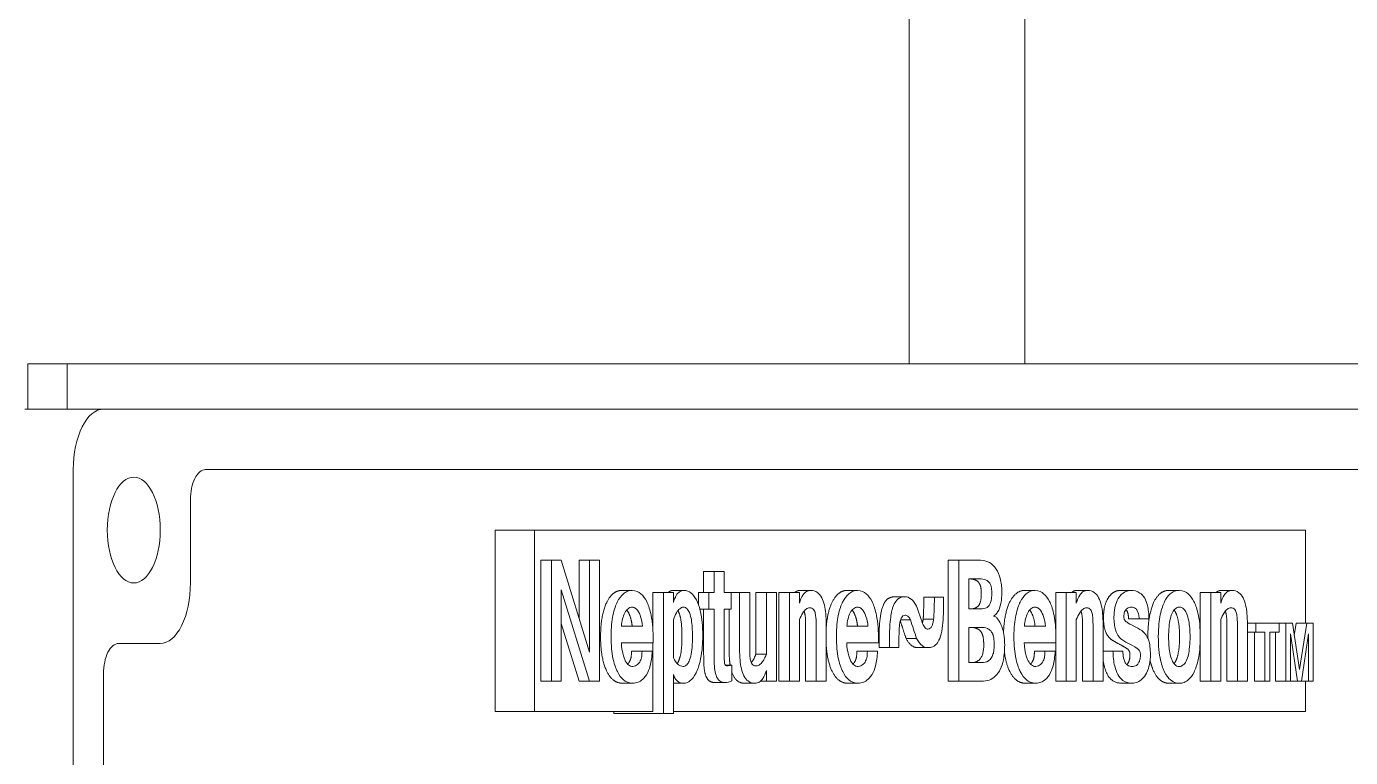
# Model space of a CAD drawing. Header units: inches. Extents: x 19 to 503, y 7 to 322.
# Drawn here: x 267.17 to 272.64, y 124.12 to 127.14 of the extents above; entities that cross this region are included whole.
import ezdxf

# ---------------------------------------------------------------- set-up
doc = ezdxf.new("R2010")
doc.units = ezdxf.units.IN
doc.header["$LTSCALE"] = 15
doc.header["$MEASUREMENT"] = 0
doc.layers.add('Visible (ANSI)', color=7, linetype='Continuous', lineweight=50)

msp = doc.modelspace()

# ---------------------------------------------------------------- linework, layer by layer
at = {"layer": 'Visible (ANSI)', "linetype": 'Continuous', "lineweight": 18}
for p, q in [((270.815229, 133.24437), (270.815229, 125.74437)), ((271.294104, 128.49437), (271.294104, 125.74437)), ((267.172632, 125.74437), (267.335012, 125.74437)), ((267.172632, 125.55687), (267.172632, 125.74437)), ((267.335012, 125.74437), (267.335012, 125.55687)), ((273.735012, 125.74437), (267.335012, 125.74437)), ((267.484844, 125.55687), (267.160084, 125.55687)), ((267.484844, 125.55687), (274.234844, 125.55687)), ((267.359844, 117.80687), (267.359844, 125.30687)), ((267.906719, 125.306835), (273.812969, 125.306835)), ((267.844219, 124.83812), (267.844219, 125.181835)), ((269.103714, 125.056835), (269.266094, 125.056835)), ((269.103714, 124.306835), (269.103714, 125.056835)), ((269.266094, 125.056835), (272.453594, 125.056835)), ((269.266094, 124.306835), (269.266094, 125.056835)), ((272.453594, 125.056835), (272.453594, 124.671835)), ((269.292915, 124.431835), (269.292915, 124.931835)), ((269.292915, 124.931835), (269.336217, 124.931835)), ((269.336217, 124.931835), (269.336217, 124.431835)), ((269.376703, 124.931835), (269.336217, 124.931835)), ((269.494365, 124.552786), (269.376703, 124.931835)), ((269.451063, 124.931835), (269.494365, 124.931835)), ((269.451063, 124.692282), (269.451063, 124.931835)), ((269.535103, 124.931835), (269.494365, 124.931835)), ((269.494365, 124.931835), (269.494365, 124.552786)), ((269.535103, 124.431835), (269.535103, 124.931835)), ((270.977274, 124.431835), (270.977274, 124.931835)), ((270.977274, 124.931835), (271.020576, 124.931835)), ((271.020576, 124.931835), (271.020576, 124.431835)), ((271.11091, 124.931835), (271.020576, 124.931835)), ((269.965922, 124.885782), (270.009223, 124.885782)), ((269.965922, 124.799244), (269.965922, 124.885782)), ((270.050721, 124.885782), (270.009223, 124.885782)), ((270.009223, 124.885782), (270.009223, 124.799244)), ((270.050721, 124.799244), (270.050721, 124.885782)), ((269.376703, 124.810377), (269.494365, 124.431835)), ((269.376703, 124.431835), (269.376703, 124.810377)), ((269.626563, 124.807341), (269.669864, 124.807341)), ((269.841789, 124.807341), (269.88509, 124.807341)), ((270.364997, 124.807341), (270.408298, 124.807341)), ((270.558209, 124.807341), (270.60151, 124.807341)), ((271.062833, 124.854912), (271.107873, 124.854912)), ((271.062833, 124.730924), (271.062833, 124.854912)), ((271.292197, 124.807341), (271.335498, 124.807341)), ((271.5097, 124.807341), (271.553002, 124.807341)), ((271.688742, 124.807341), (271.732043, 124.807341)), ((271.889039, 124.807341), (271.93234, 124.807341)), ((272.106542, 124.807341), (272.149844, 124.807341)), ((269.756262, 124.799244), (269.799564, 124.799244)), ((269.756262, 124.636894), (269.756262, 124.799244)), ((269.840809, 124.799244), (269.799564, 124.799244)), ((269.799564, 124.799244), (269.799564, 124.298232)), ((269.840809, 124.75724), (269.840809, 124.799244)), ((269.944666, 124.799244), (269.987968, 124.799244)), ((269.944666, 124.748038), (269.944666, 124.799244)), ((270.009223, 124.799244), (269.987968, 124.799244)), ((269.987968, 124.799244), (269.987968, 124.730418)), ((270.079061, 124.799244), (270.050721, 124.799244)), ((270.079061, 124.730418), (270.079061, 124.799244)), ((270.079061, 124.799244), (270.114378, 124.799244)), ((270.156129, 124.799244), (270.114378, 124.799244)), ((270.114378, 124.799244), (270.114378, 124.562402)), ((270.156129, 124.564932), (270.156129, 124.799244)), ((270.181907, 124.544183), (270.181907, 124.799244)), ((270.181907, 124.799244), (270.225208, 124.799244)), ((270.266453, 124.799244), (270.225208, 124.799244)), ((270.225208, 124.799244), (270.225208, 124.544183)), ((270.266453, 124.431835), (270.266453, 124.799244)), ((270.277193, 124.431835), (270.277193, 124.799244)), ((270.277193, 124.799244), (270.320495, 124.799244)), ((270.36174, 124.799244), (270.320495, 124.799244)), ((270.320495, 124.799244), (270.320495, 124.431835)), ((270.36174, 124.755215), (270.36174, 124.799244)), ((270.755216, 124.781025), (270.798518, 124.781025)), ((270.876674, 124.780013), (270.919975, 124.780013)), ((270.957931, 124.780013), (270.919975, 124.780013)), ((270.957931, 124.750155), (270.957931, 124.780013)), ((271.421897, 124.636894), (271.421897, 124.799244)), ((271.421897, 124.799244), (271.465198, 124.799244)), ((271.506443, 124.799244), (271.465198, 124.799244)), ((271.465198, 124.799244), (271.465198, 124.431835)), ((271.506443, 124.755215), (271.506443, 124.799244)), ((272.018739, 124.799244), (272.06204, 124.799244)), ((272.018739, 124.637384), (272.018739, 124.799244)), ((272.103285, 124.799244), (272.06204, 124.799244)), ((272.06204, 124.799244), (272.06204, 124.431835)), ((272.103285, 124.755215), (272.103285, 124.799244)), ((269.950027, 124.730418), (269.987968, 124.730418)), ((269.965922, 124.543171), (269.965922, 124.730418)), ((269.987968, 124.730418), (270.009223, 124.730418)), ((270.009223, 124.730418), (270.009223, 124.543171)), ((270.050721, 124.540641), (270.050721, 124.730418)), ((270.050721, 124.730418), (270.079061, 124.730418)), ((270.071077, 124.562402), (270.071077, 124.730418)), ((271.110657, 124.730924), (271.062833, 124.730924)), ((271.164076, 124.700579), (271.164723, 124.700579)), ((269.451063, 124.431835), (269.376703, 124.671068)), ((269.713639, 124.659568), (269.626089, 124.659568)), ((269.840809, 124.528495), (269.840809, 124.685883)), ((270.36174, 124.431835), (270.36174, 124.687402)), ((270.387517, 124.431835), (270.387517, 124.666147)), ((270.430819, 124.666147), (270.430819, 124.431835)), ((270.472317, 124.431835), (270.472317, 124.668677)), ((270.645286, 124.659568), (270.557735, 124.659568)), ((270.780012, 124.685883), (270.821291, 124.685883)), ((270.873131, 124.687908), (270.916433, 124.687908)), ((271.062833, 124.654507), (271.11091, 124.654507)), ((271.062833, 124.508758), (271.062833, 124.654507)), ((271.379273, 124.659568), (271.291723, 124.659568)), ((271.506443, 124.431835), (271.506443, 124.687402)), ((271.53222, 124.431835), (271.53222, 124.666147)), ((271.575522, 124.666147), (271.575522, 124.431835)), ((271.61702, 124.431835), (271.61702, 124.668677)), ((271.722649, 124.689932), (271.76595, 124.689932)), ((271.76595, 124.689932), (271.806689, 124.689932)), ((272.103285, 124.431835), (272.103285, 124.687402)), ((272.129063, 124.431835), (272.129063, 124.666147)), ((272.172364, 124.666147), (272.172364, 124.431835)), ((272.213853, 124.671835), (272.248147, 124.671835)), ((272.213862, 124.431835), (272.213862, 124.668677)), ((272.344462, 124.671835), (272.248147, 124.671835)), ((272.248147, 124.671835), (272.248147, 124.634912)), ((272.344462, 124.634912), (272.344462, 124.671835)), ((272.344462, 124.671835), (272.372765, 124.671835)), ((272.399972, 124.671835), (272.372765, 124.671835)), ((272.372765, 124.671835), (272.372765, 124.431835)), ((272.429243, 124.479932), (272.399972, 124.671835)), ((272.407771, 124.620706), (272.415699, 124.671835)), ((272.415699, 124.671835), (272.459, 124.671835)), ((272.459, 124.671835), (272.429243, 124.479932)), ((272.486085, 124.671835), (272.459, 124.671835)), ((272.486085, 124.431835), (272.486085, 124.671835)), ((267.547361, 124.58812), (267.719219, 124.58812)), ((269.625582, 124.590236), (269.756655, 124.590236)), ((269.756262, 124.306835), (269.756262, 124.590236)), ((269.756655, 124.590236), (269.756655, 124.615033)), ((270.557229, 124.590236), (270.688302, 124.590236)), ((270.688302, 124.590236), (270.688302, 124.615033)), ((270.690945, 124.572017), (270.690945, 124.602381)), ((270.734246, 124.602381), (270.734246, 124.572017)), ((270.80304, 124.60896), (270.846342, 124.60896)), ((271.291217, 124.590236), (271.42229, 124.590236)), ((271.421897, 124.431835), (271.421897, 124.590236)), ((271.42229, 124.590236), (271.42229, 124.615033)), ((272.018739, 124.431835), (272.018739, 124.59369)), ((272.213862, 124.634912), (272.248147, 124.634912)), ((272.24274, 124.431835), (272.24274, 124.634912)), ((272.248147, 124.634912), (272.286041, 124.634912)), ((272.286041, 124.634912), (272.286041, 124.431835)), ((272.306325, 124.634912), (272.344462, 124.634912)), ((272.306325, 124.431835), (272.306325, 124.634912)), ((272.329464, 124.431835), (272.329464, 124.634912)), ((272.392199, 124.627624), (272.42062, 124.431835)), ((272.392199, 124.431835), (272.392199, 124.627624)), ((272.437988, 124.431835), (272.466531, 124.627624)), ((272.466531, 124.627624), (272.466531, 124.431835)), ((269.667808, 124.556329), (269.711109, 124.556329)), ((269.753366, 124.556329), (269.711109, 124.556329)), ((270.181907, 124.544183), (270.225208, 124.544183)), ((270.599454, 124.556329), (270.642755, 124.556329)), ((270.685012, 124.556329), (270.642755, 124.556329)), ((270.690945, 124.572017), (270.734246, 124.572017)), ((270.734246, 124.572017), (270.772455, 124.572017)), ((270.850358, 124.571005), (270.893659, 124.571005)), ((271.333442, 124.556329), (271.376743, 124.556329)), ((271.419, 124.556329), (271.376743, 124.556329)), ((271.61702, 124.556329), (271.657904, 124.556329)), ((271.699149, 124.556329), (271.657904, 124.556329)), ((270.05546, 124.498636), (270.082856, 124.498636)), ((270.082856, 124.433353), (270.082856, 124.498636)), ((270.225208, 124.475863), (270.225208, 124.431835)), ((271.115464, 124.508758), (271.062833, 124.508758)), ((267.484861, 118.65062), (267.484861, 124.46312)), ((269.292915, 124.431835), (269.336217, 124.431835)), ((269.336217, 124.431835), (269.376703, 124.431835)), ((269.451063, 124.431835), (269.494365, 124.431835)), ((269.494365, 124.431835), (269.535103, 124.431835)), ((269.629599, 124.423738), (269.6729, 124.423738)), ((269.840809, 124.298232), (269.840809, 124.459669)), ((269.840809, 124.423738), (269.883066, 124.423738)), ((270.012227, 124.426774), (270.055528, 124.426774)), ((270.134842, 124.423738), (270.178143, 124.423738)), ((270.200439, 124.431835), (270.225208, 124.431835)), ((270.225208, 124.431835), (270.266453, 124.431835)), ((270.277193, 124.431835), (270.320495, 124.431835)), ((270.320495, 124.431835), (270.36174, 124.431835)), ((270.387517, 124.431835), (270.430819, 124.431835)), ((270.430819, 124.431835), (270.472317, 124.431835)), ((270.561245, 124.423738), (270.604547, 124.423738)), ((270.977274, 124.431835), (271.020576, 124.431835)), ((271.020576, 124.431835), (271.115464, 124.431835)), ((271.295233, 124.423738), (271.338535, 124.423738)), ((271.421897, 124.431835), (271.465198, 124.431835)), ((271.465198, 124.431835), (271.506443, 124.431835)), ((271.53222, 124.431835), (271.575522, 124.431835)), ((271.575522, 124.431835), (271.61702, 124.431835)), ((271.694309, 124.423738), (271.73761, 124.423738)), ((271.889039, 124.423738), (271.93234, 124.423738)), ((272.018739, 124.431835), (272.06204, 124.431835)), ((272.06204, 124.431835), (272.103285, 124.431835)), ((272.129063, 124.431835), (272.172364, 124.431835)), ((272.172364, 124.431835), (272.213862, 124.431835)), ((272.24274, 124.431835), (272.286041, 124.431835)), ((272.286041, 124.431835), (272.306325, 124.431835)), ((272.329464, 124.431835), (272.372765, 124.431835)), ((272.372765, 124.431835), (272.392199, 124.431835)), ((272.392199, 124.431835), (272.42062, 124.431835)), ((272.42062, 124.431835), (272.437988, 124.431835)), ((272.437988, 124.431835), (272.466531, 124.431835)), ((272.453594, 124.431835), (272.453594, 124.306835)), ((272.466531, 124.431835), (272.486085, 124.431835)), ((269.103714, 124.306835), (269.266094, 124.306835)), ((269.756262, 124.306835), (269.266094, 124.306835)), ((269.593883, 124.298232), (269.593883, 124.306835)), ((269.593883, 124.298232), (269.799564, 124.298232)), ((269.799564, 124.298232), (269.840809, 124.298232)), ((272.453594, 124.306835), (269.840809, 124.306835))]:
    msp.add_line(p, q, dxfattribs=at)
for centre, major_axis in [((267.484844, 125.30687), (0, 0.25)), ((267.906719, 125.181835), (0, 0.125)), ((267.719219, 124.83812), (0, -0.25)), ((267.547361, 124.46312), (0, 0.125))]:
    msp.add_ellipse(centre, major_axis=major_axis, ratio=0.5, start_param=0, end_param=1.57079633, dxfattribs=at)
msp.add_ellipse((267.609844, 125.05687), major_axis=(0, 0.21875), ratio=0.5, dxfattribs=at)
for points, degree, knots in [([(271.198713, 124.799244), (271.198713, 124.807917), (271.198319, 124.81654), (271.196621, 124.833219), (271.195369, 124.841132), (271.191276, 124.859556), (271.187202, 124.873588), (271.173856, 124.898805), (271.165804, 124.909107), (271.145145, 124.925073), (271.130628, 124.931835), (271.11091, 124.931835)], 3, [-1.37022204, -1.37022204, -1.37022204, -1.37022204, -1.13367687, -1.13367687, -0.90603204, -0.90603204, -0.58386018, -0.58386018, -0.30050429, -0.30050429, 0, 0, 0, 0]), ([(269.669864, 124.807341), (269.663611, 124.807341), (269.657393, 124.806229), (269.644596, 124.801159), (269.63896, 124.797357), (269.624557, 124.784957), (269.616052, 124.773644), (269.602846, 124.746974), (269.59619, 124.729729), (269.586607, 124.682505), (269.583072, 124.654173), (269.583072, 124.615539)], 3, [-1.49193162, -1.49193162, -1.49193162, -1.49193162, -1.29030138, -1.29030138, -1.0712515, -1.0712515, -0.64119148, -0.64119148, -0.29439022, -0.29439022, 0, 0, 0, 0]), ([(269.756655, 124.615033), (269.756655, 124.632509), (269.755938, 124.650039), (269.752233, 124.687587), (269.749351, 124.702475), (269.742177, 124.734226), (269.736165, 124.749918), (269.723361, 124.775556), (269.715126, 124.786304), (269.697747, 124.800594), (269.686083, 124.807341), (269.669864, 124.807341)], 3, [-0.953742878, -0.953742878, -0.953742878, -0.953742878, -0.864238922, -0.864238922, -0.757751945, -0.757751945, -0.52950742, -0.52950742, -0.247180323, -0.247180323, 0, 0, 0, 0]), ([(269.88509, 124.807341), (269.878847, 124.807341), (269.872573, 124.805829), (269.861352, 124.798536), (269.856536, 124.793377), (269.847465, 124.778237), (269.843719, 124.768323), (269.840809, 124.75724)], 3, [-0.275184465, -0.275184465, -0.275184465, -0.275184465, -0.180024512, -0.180024512, -0.095399098, -0.095399098, 0, 0, 0, 0]), ([(269.962013, 124.618576), (269.962013, 124.637659), (269.961211, 124.656751), (269.958035, 124.688792), (269.955782, 124.706589), (269.947482, 124.74132), (269.942323, 124.756262), (269.928196, 124.783289), (269.920379, 124.791554), (269.905181, 124.804109), (269.895228, 124.807341), (269.88509, 124.807341)], 3, [-0.558955892, -0.558955892, -0.558955892, -0.558955892, -0.427301963, -0.427301963, -0.333627639, -0.333627639, -0.250557772, -0.250557772, -0.154511048, -0.154511048, 0, 0, 0, 0]), ([(270.408298, 124.807341), (270.402282, 124.807341), (270.396286, 124.80588), (270.38518, 124.799058), (270.380248, 124.794105), (270.370012, 124.778677), (270.365417, 124.767633), (270.36174, 124.755215)], 3, [-0.286997863, -0.286997863, -0.286997863, -0.286997863, -0.195305384, -0.195305384, -0.109970073, -0.109970073, 0, 0, 0, 0]), ([(270.472317, 124.668677), (270.472317, 124.682998), (270.471804, 124.697611), (270.469343, 124.723745), (270.467588, 124.735651), (270.462262, 124.758154), (270.458707, 124.768414), (270.44926, 124.786339), (270.443587, 124.793137), (270.428167, 124.80491), (270.418085, 124.807341), (270.408298, 124.807341)], 3, [-0.549838036, -0.549838036, -0.549838036, -0.549838036, -0.440760651, -0.440760651, -0.347374274, -0.347374274, -0.251258835, -0.251258835, -0.149149172, -0.149149172, 0, 0, 0, 0]), ([(270.472317, 124.647826), (270.473778, 124.673059), (270.483816, 124.730418), (270.506843, 124.780013), (270.539231, 124.807341), (270.558209, 124.807341)], 2, [0.38083015, 0.38083015, 0.38083015, 1, 2, 3, 4, 4, 4]), ([(270.60151, 124.807341), (270.595258, 124.807341), (270.58904, 124.806229), (270.576243, 124.801159), (270.570607, 124.797357), (270.556203, 124.784957), (270.547698, 124.773644), (270.534492, 124.746974), (270.527836, 124.729729), (270.518253, 124.682505), (270.514719, 124.654173), (270.514719, 124.615539)], 3, [-1.49193162, -1.49193162, -1.49193162, -1.49193162, -1.29030138, -1.29030138, -1.0712515, -1.0712515, -0.64119148, -0.64119148, -0.29439022, -0.29439022, 0, 0, 0, 0]), ([(270.688302, 124.615033), (270.688302, 124.632509), (270.687584, 124.650039), (270.683879, 124.687587), (270.680998, 124.702475), (270.673823, 124.734226), (270.667811, 124.749918), (270.655008, 124.775556), (270.646772, 124.786304), (270.629394, 124.800594), (270.617729, 124.807341), (270.60151, 124.807341)], 3, [-0.953742878, -0.953742878, -0.953742878, -0.953742878, -0.864238922, -0.864238922, -0.757751945, -0.757751945, -0.52950742, -0.52950742, -0.247180323, -0.247180323, 0, 0, 0, 0]), ([(271.107873, 124.854912), (271.115434, 124.854912), (271.123928, 124.854047), (271.135032, 124.849476), (271.140042, 124.846862), (271.147633, 124.838696), (271.149786, 124.834888), (271.153434, 124.826648), (271.154551, 124.821894), (271.156548, 124.810108), (271.156962, 124.801658), (271.156962, 124.793677)], 3, [-0.217883978, -0.217883978, -0.217883978, -0.217883978, -0.151492323, -0.151492323, -0.118749394, -0.118749394, -0.094641913, -0.094641913, -0.060812242, -0.060812242, 0, 0, 0, 0]), ([(271.205638, 124.632261), (271.206605, 124.666424), (271.217804, 124.730418), (271.24083, 124.780013), (271.273219, 124.807341), (271.292197, 124.807341)], 2, [0.19355846, 0.19355846, 0.19355846, 1, 2, 3, 4, 4, 4]), ([(271.335498, 124.807341), (271.329246, 124.807341), (271.323028, 124.806229), (271.310231, 124.801159), (271.304594, 124.797357), (271.290191, 124.784957), (271.281686, 124.773644), (271.26848, 124.746974), (271.261824, 124.729729), (271.252241, 124.682505), (271.248707, 124.654173), (271.248707, 124.615539)], 3, [-1.49193162, -1.49193162, -1.49193162, -1.49193162, -1.29030138, -1.29030138, -1.0712515, -1.0712515, -0.64119148, -0.64119148, -0.29439022, -0.29439022, 0, 0, 0, 0]), ([(271.42229, 124.615033), (271.42229, 124.632509), (271.421572, 124.650039), (271.417867, 124.687587), (271.414986, 124.702475), (271.407811, 124.734226), (271.401799, 124.749918), (271.388995, 124.775556), (271.38076, 124.786304), (271.363382, 124.800594), (271.351717, 124.807341), (271.335498, 124.807341)], 3, [-0.953742878, -0.953742878, -0.953742878, -0.953742878, -0.864238922, -0.864238922, -0.757751945, -0.757751945, -0.52950742, -0.52950742, -0.247180323, -0.247180323, 0, 0, 0, 0]), ([(271.553002, 124.807341), (271.546985, 124.807341), (271.540989, 124.80588), (271.529883, 124.799058), (271.524951, 124.794105), (271.514715, 124.778677), (271.51012, 124.767633), (271.506443, 124.755215)], 3, [-0.286997863, -0.286997863, -0.286997863, -0.286997863, -0.195305384, -0.195305384, -0.109970073, -0.109970073, 0, 0, 0, 0]), ([(271.61702, 124.668677), (271.61702, 124.682998), (271.616508, 124.697611), (271.614046, 124.723745), (271.612291, 124.735651), (271.606965, 124.758154), (271.60341, 124.768414), (271.593963, 124.786339), (271.58829, 124.793137), (271.57287, 124.80491), (271.562788, 124.807341), (271.553002, 124.807341)], 3, [-0.549838036, -0.549838036, -0.549838036, -0.549838036, -0.440760651, -0.440760651, -0.347374274, -0.347374274, -0.251258835, -0.251258835, -0.149149172, -0.149149172, 0, 0, 0, 0]), ([(271.732043, 124.807341), (271.724921, 124.807341), (271.717801, 124.806007), (271.702908, 124.799324), (271.696786, 124.794176), (271.687817, 124.785263), (271.681481, 124.777708), (271.670695, 124.755119), (271.667698, 124.744212), (271.663352, 124.723327), (271.662205, 124.710366), (271.662205, 124.697017)], 3, [-0.380184833, -0.380184833, -0.380184833, -0.380184833, -0.319898495, -0.319898495, -0.251008997, -0.251008997, -0.172372504, -0.172372504, -0.101722902, -0.101722902, 0, 0, 0, 0]), ([(271.806689, 124.689932), (271.806559, 124.699958), (271.806029, 124.710031), (271.803954, 124.728647), (271.802516, 124.737222), (271.797711, 124.756667), (271.793944, 124.766519), (271.783469, 124.784779), (271.776738, 124.791798), (271.757776, 124.80479), (271.744489, 124.807341), (271.732043, 124.807341)], 3, [-0.545887419, -0.545887419, -0.545887419, -0.545887419, -0.469637173, -0.469637173, -0.400904814, -0.400904814, -0.30477701, -0.30477701, -0.189676686, -0.189676686, 0, 0, 0, 0]), ([(271.93234, 124.807341), (271.925693, 124.807341), (271.919065, 124.806215), (271.905249, 124.800865), (271.899289, 124.796768), (271.885876, 124.785208), (271.87812, 124.774806), (271.865569, 124.749297), (271.858899, 124.731768), (271.849357, 124.685016), (271.845549, 124.656306), (271.845549, 124.615539)], 3, [-1.56801299, -1.56801299, -1.56801299, -1.56801299, -1.35973826, -1.35973826, -1.12707481, -1.12707481, -0.69333235, -0.69333235, -0.31064426, -0.31064426, 0, 0, 0, 0]), ([(272.019132, 124.615539), (272.019132, 124.632978), (272.018417, 124.650484), (272.014735, 124.687654), (272.011889, 124.702401), (272.004032, 124.736972), (271.997479, 124.752246), (271.985838, 124.775556), (271.977602, 124.786304), (271.960224, 124.800594), (271.948559, 124.807341), (271.93234, 124.807341)], 3, [-0.854658685, -0.854658685, -0.854658685, -0.854658685, -0.788718433, -0.788718433, -0.711388555, -0.711388555, -0.52950742, -0.52950742, -0.247180323, -0.247180323, 0, 0, 0, 0]), ([(272.149844, 124.807341), (272.143827, 124.807341), (272.137831, 124.80588), (272.126726, 124.799058), (272.121793, 124.794105), (272.111557, 124.778677), (272.106962, 124.767633), (272.103285, 124.755215)], 3, [-0.286997863, -0.286997863, -0.286997863, -0.286997863, -0.195305384, -0.195305384, -0.109970073, -0.109970073, 0, 0, 0, 0]), ([(272.213862, 124.668677), (272.213862, 124.682998), (272.21335, 124.697611), (272.210888, 124.723745), (272.209133, 124.735651), (272.203807, 124.758154), (272.200253, 124.768414), (272.190806, 124.786339), (272.185132, 124.793137), (272.169712, 124.80491), (272.15963, 124.807341), (272.149844, 124.807341)], 3, [-0.549838036, -0.549838036, -0.549838036, -0.549838036, -0.440760651, -0.440760651, -0.347374274, -0.347374274, -0.251258835, -0.251258835, -0.149149172, -0.149149172, 0, 0, 0, 0]), ([(270.798518, 124.781025), (270.792202, 124.781025), (270.785788, 124.780024), (270.774529, 124.775388), (270.769113, 124.772171), (270.759009, 124.761232), (270.754712, 124.753976), (270.747637, 124.736425), (270.743548, 124.723157), (270.737507, 124.685595), (270.734246, 124.65565), (270.734246, 124.602381)], 3, [-2.38343253, -2.38343253, -2.38343253, -2.38343253, -1.8060438, -1.8060438, -1.33277788, -1.33277788, -0.86133468, -0.86133468, -0.40590851, -0.40590851, 0, 0, 0, 0]), ([(270.844317, 124.744588), (270.838199, 124.756334), (270.831259, 124.765646), (270.815426, 124.778243), (270.807076, 124.781025), (270.798518, 124.781025)], 3, [-0.259669604, -0.259669604, -0.259669604, -0.259669604, -0.130428825, -0.130428825, 0, 0, 0, 0]), ([(270.893659, 124.571005), (270.90002, 124.571005), (270.906491, 124.57202), (270.920826, 124.578033), (270.925887, 124.583036), (270.933469, 124.591377), (270.937895, 124.598978), (270.946523, 124.620674), (270.949878, 124.635378), (270.956635, 124.679756), (270.957931, 124.715267), (270.957931, 124.750155)], 3, [-0.589636819, -0.589636819, -0.589636819, -0.589636819, -0.553532833, -0.553532833, -0.506526146, -0.506526146, -0.40328783, -0.40328783, -0.265842047, -0.265842047, 0, 0, 0, 0]), ([(270.919975, 124.780013), (270.918809, 124.731619), (270.918335, 124.717113), (270.917795, 124.702896), (270.917267, 124.693916), (270.916433, 124.687908)], 3, [-0.0733444233, -0.0733444233, -0.0733444233, -0.0733444233, -0.047519074, -0.047519074, 0, 0, 0, 0]), ([(271.156962, 124.793677), (271.156962, 124.787584), (271.156705, 124.781396), (271.155471, 124.770253), (271.154589, 124.765222), (271.151868, 124.755427), (271.150009, 124.751008), (271.14578, 124.744307), (271.142717, 124.740473), (271.129745, 124.732441), (271.120076, 124.730924), (271.110657, 124.730924)], 3, [-0.570946972, -0.570946972, -0.570946972, -0.570946972, -0.453612383, -0.453612383, -0.351244571, -0.351244571, -0.237936486, -0.237936486, -0.143553355, -0.143553355, 0, 0, 0, 0]), ([(271.164047, 124.70056), (271.168235, 124.703433), (271.172311, 124.707049), (271.179572, 124.71577), (271.182768, 124.720675), (271.189651, 124.734705), (271.192719, 124.744257), (271.19766, 124.769011), (271.198713, 124.78417), (271.198713, 124.799244)], 3, [-0.332004447, -0.332004447, -0.332004447, -0.332004447, -0.264558277, -0.264558277, -0.202993513, -0.202993513, -0.114860808, -0.114860808, 0, 0, 0, 0]), ([(269.626089, 124.659568), (269.627007, 124.670134), (269.628592, 124.680355), (269.633367, 124.699027), (269.636381, 124.707139), (269.644106, 124.722013), (269.648444, 124.727718), (269.658489, 124.736064), (269.664099, 124.738009), (269.669864, 124.738009)], 3, [-0.311667492, -0.311667492, -0.311667492, -0.311667492, -0.237050543, -0.237050543, -0.16576507, -0.16576507, -0.087852602, -0.087852602, 0, 0, 0, 0]), ([(269.670338, 124.659568), (269.666795, 124.693475), (269.651853, 124.72206), (269.648122, 124.726586)], 2, [0, 0, 0, 1, 1.28376973, 1.28376973, 1.28376973]), ([(269.669864, 124.738009), (269.673968, 124.738009), (269.678034, 124.73703), (269.685757, 124.732654), (269.689287, 124.729443), (269.698658, 124.71716), (269.702871, 124.706763), (269.709471, 124.687443), (269.712137, 124.673942), (269.713639, 124.659568)], 3, [-0.251457438, -0.251457438, -0.251457438, -0.251457438, -0.21404187, -0.21404187, -0.178283825, -0.178283825, -0.111899249, -0.111899249, 0, 0, 0, 0]), ([(269.840809, 124.685883), (269.844517, 124.696207), (269.848756, 124.706121), (269.857656, 124.721605), (269.862203, 124.72766), (269.872133, 124.735925), (269.877243, 124.738009), (269.88256, 124.738009)], 3, [-0.260849088, -0.260849088, -0.260849088, -0.260849088, -0.163914804, -0.163914804, -0.081029131, -0.081029131, 0, 0, 0, 0]), ([(269.876202, 124.618576), (269.876202, 124.678798), (269.863321, 124.71744), (269.859625, 124.723718)], 2, [0, 0, 0, 1, 1.30522235, 1.30522235, 1.30522235]), ([(269.88256, 124.738009), (269.88514, 124.738009), (269.887709, 124.73751), (269.892613, 124.735311), (269.894904, 124.733698), (269.900802, 124.727747), (269.903973, 124.722526), (269.911274, 124.705528), (269.913708, 124.693666), (269.918369, 124.66589), (269.919503, 124.642211), (269.919503, 124.618576)], 3, [-0.343912155, -0.343912155, -0.343912155, -0.343912155, -0.317867105, -0.317867105, -0.293187958, -0.293187958, -0.251194999, -0.251194999, -0.180100274, -0.180100274, 0, 0, 0, 0]), ([(270.36174, 124.687402), (270.365931, 124.697098), (270.370597, 124.706439), (270.379927, 124.720864), (270.384587, 124.726572), (270.394148, 124.734018), (270.398865, 124.735985), (270.403744, 124.735985)], 3, [-0.254147783, -0.254147783, -0.254147783, -0.254147783, -0.156374809, -0.156374809, -0.074354364, -0.074354364, 0, 0, 0, 0]), ([(270.387517, 124.666147), (270.387517, 124.70562), (270.381137, 124.721246), (270.380949, 124.721676)], 2, [0, 0, 0, 1, 1.02920813, 1.02920813, 1.02920813]), ([(270.403744, 124.735985), (270.406836, 124.735985), (270.410021, 124.735479), (270.415626, 124.732912), (270.418148, 124.731056), (270.422564, 124.725493), (270.42402, 124.722441), (270.42678, 124.715094), (270.427949, 124.709323), (270.430309, 124.692585), (270.430819, 124.679256), (270.430819, 124.666147)], 3, [-0.243715019, -0.243715019, -0.243715019, -0.243715019, -0.209104446, -0.209104446, -0.179401679, -0.179401679, -0.150757457, -0.150757457, -0.099891353, -0.099891353, 0, 0, 0, 0]), ([(270.557735, 124.659568), (270.558654, 124.670134), (270.560238, 124.680355), (270.565013, 124.699027), (270.568027, 124.707139), (270.575752, 124.722013), (270.58009, 124.727718), (270.590136, 124.736064), (270.595746, 124.738009), (270.60151, 124.738009)], 3, [-0.311667492, -0.311667492, -0.311667492, -0.311667492, -0.237050543, -0.237050543, -0.16576507, -0.16576507, -0.087852602, -0.087852602, 0, 0, 0, 0]), ([(270.601984, 124.659568), (270.598442, 124.693475), (270.583499, 124.72206), (270.579768, 124.726586)], 2, [0, 0, 0, 1, 1.28376973, 1.28376973, 1.28376973]), ([(270.60151, 124.738009), (270.605614, 124.738009), (270.609681, 124.73703), (270.617404, 124.732654), (270.620933, 124.729443), (270.630305, 124.71716), (270.634518, 124.706763), (270.641118, 124.687443), (270.643784, 124.673942), (270.645286, 124.659568)], 3, [-0.251457438, -0.251457438, -0.251457438, -0.251457438, -0.21404187, -0.21404187, -0.178283825, -0.178283825, -0.111899249, -0.111899249, 0, 0, 0, 0]), ([(270.775491, 124.664122), (270.776193, 124.669809), (270.777159, 124.675473), (270.779657, 124.685207), (270.781099, 124.6894), (270.784798, 124.696778), (270.786991, 124.699684), (270.792507, 124.704153), (270.795758, 124.705114), (270.799024, 124.705114)], 3, [-0.174010342, -0.174010342, -0.174010342, -0.174010342, -0.129365784, -0.129365784, -0.090658973, -0.090658973, -0.049771795, -0.049771795, 0, 0, 0, 0]), ([(270.799024, 124.705114), (270.800995, 124.705114), (270.802946, 124.704718), (270.806823, 124.703099), (270.80871, 124.701884), (270.814528, 124.69686), (270.818104, 124.691791), (270.821291, 124.685883)], 3, [-0.126574619, -0.126574619, -0.126574619, -0.126574619, -0.096544816, -0.096544816, -0.066224916, -0.066224916, 0, 0, 0, 0]), ([(270.871139, 124.670195), (270.869485, 124.675193), (270.851367, 124.72989), (270.84527, 124.743072), (270.844888, 124.743831), (270.8445, 124.744396), (270.844405, 124.744518), (270.844317, 124.744588)], 3, [-0.0812338479, -0.0812338479, -0.0812338479, -0.0812338479, -0.0063211266, -0.0063211266, -0.0014322504, -0.0014322504, 0, 0, 0, 0]), ([(271.210353, 124.581632), (271.210353, 124.593404), (271.20962, 124.604993), (271.206698, 124.62809), (271.204583, 124.638726), (271.197875, 124.660801), (271.192541, 124.673471), (271.17938, 124.692708), (271.17554, 124.69599), (271.170213, 124.699647), (271.167164, 124.700743), (271.164047, 124.70056)], 3, [-0.236404936, -0.236404936, -0.236404936, -0.236404936, -0.1893821, -0.1893821, -0.141231453, -0.141231453, -0.08584592, -0.08584592, -0.047520192, -0.047520192, 0, 0, 0, 0]), ([(271.291723, 124.659568), (271.292642, 124.670134), (271.294226, 124.680355), (271.299001, 124.699027), (271.302015, 124.707139), (271.30974, 124.722013), (271.314078, 124.727718), (271.324124, 124.736064), (271.329734, 124.738009), (271.335498, 124.738009)], 3, [-0.311667492, -0.311667492, -0.311667492, -0.311667492, -0.237050543, -0.237050543, -0.16576507, -0.16576507, -0.087852602, -0.087852602, 0, 0, 0, 0]), ([(271.335972, 124.659568), (271.33243, 124.693475), (271.317487, 124.72206), (271.313756, 124.726586)], 2, [0, 0, 0, 1, 1.28376973, 1.28376973, 1.28376973]), ([(271.335498, 124.738009), (271.339602, 124.738009), (271.343669, 124.73703), (271.351391, 124.732654), (271.354921, 124.729443), (271.364292, 124.71716), (271.368506, 124.706763), (271.375106, 124.687443), (271.377772, 124.673942), (271.379273, 124.659568)], 3, [-0.251457438, -0.251457438, -0.251457438, -0.251457438, -0.21404187, -0.21404187, -0.178283825, -0.178283825, -0.111899249, -0.111899249, 0, 0, 0, 0]), ([(271.506443, 124.687402), (271.510634, 124.697098), (271.5153, 124.706439), (271.52463, 124.720864), (271.52929, 124.726572), (271.538851, 124.734018), (271.543568, 124.735985), (271.548447, 124.735985)], 3, [-0.254147783, -0.254147783, -0.254147783, -0.254147783, -0.156374809, -0.156374809, -0.074354364, -0.074354364, 0, 0, 0, 0]), ([(271.53222, 124.666147), (271.53222, 124.70562), (271.52584, 124.721246), (271.525652, 124.721676)], 2, [0, 0, 0, 1, 1.02920813, 1.02920813, 1.02920813]), ([(271.548447, 124.735985), (271.551539, 124.735985), (271.554724, 124.735479), (271.56033, 124.732912), (271.562851, 124.731056), (271.567267, 124.725493), (271.568723, 124.722441), (271.571483, 124.715094), (271.572653, 124.709323), (271.575012, 124.692585), (271.575522, 124.679256), (271.575522, 124.666147)], 3, [-0.243715019, -0.243715019, -0.243715019, -0.243715019, -0.209104446, -0.209104446, -0.179401679, -0.179401679, -0.150757457, -0.150757457, -0.099891353, -0.099891353, 0, 0, 0, 0]), ([(271.662205, 124.697017), (271.662205, 124.687195), (271.662615, 124.677112), (271.664541, 124.660416), (271.665877, 124.652432), (271.671718, 124.632722), (271.675925, 124.625741), (271.682687, 124.615659), (271.690135, 124.604416), (271.721922, 124.588211)], 3, [-1.28758631, -1.28758631, -1.28758631, -1.28758631, -1.00763885, -1.00763885, -0.79953504, -0.79953504, -0.49991727, -0.49991727, 0, 0, 0, 0]), ([(271.74925, 124.657543), (271.731639, 124.665997), (271.72236, 124.671244), (271.711452, 124.678861), (271.708852, 124.681336), (271.706295, 124.684769), (271.705508, 124.685999), (271.704636, 124.688069), (271.704377, 124.688842), (271.703436, 124.693545), (271.70345, 124.697914), (271.70345, 124.702078)], 3, [-0.131420243, -0.131420243, -0.131420243, -0.131420243, -0.085737183, -0.085737183, -0.052375851, -0.052375851, -0.038599816, -0.038599816, -0.031728135, -0.031728135, 0, 0, 0, 0]), ([(271.70345, 124.702078), (271.70345, 124.704238), (271.703555, 124.706385), (271.704009, 124.710523), (271.704344, 124.712474), (271.705642, 124.717843), (271.706849, 124.720843), (271.710545, 124.727402), (271.713367, 124.730381), (271.721837, 124.736707), (271.7283, 124.738009), (271.734321, 124.738009)], 3, [-0.199332402, -0.199332402, -0.199332402, -0.199332402, -0.182867861, -0.182867861, -0.167049192, -0.167049192, -0.137423155, -0.137423155, -0.091748754, -0.091748754, 0, 0, 0, 0]), ([(271.734321, 124.738009), (271.740376, 124.738009), (271.746326, 124.736556), (271.75405, 124.730418), (271.756505, 124.727581), (271.760671, 124.720097), (271.762273, 124.715738), (271.764995, 124.704258), (271.765724, 124.697106), (271.76595, 124.689932)], 3, [-0.223385569, -0.223385569, -0.223385569, -0.223385569, -0.140059831, -0.140059831, -0.096765916, -0.096765916, -0.05477189, -0.05477189, 0, 0, 0, 0]), ([(271.888059, 124.615539), (271.888059, 124.629022), (271.8885, 124.643001), (271.890984, 124.669987), (271.892818, 124.680168), (271.897586, 124.701323), (271.900998, 124.709877), (271.908276, 124.72446), (271.912523, 124.729116), (271.921156, 124.736208), (271.926695, 124.738009), (271.93234, 124.738009)], 3, [-0.22807944, -0.22807944, -0.22807944, -0.22807944, -0.205294754, -0.205294754, -0.181748055, -0.181748055, -0.142221383, -0.142221383, -0.086038211, -0.086038211, 0, 0, 0, 0]), ([(271.93332, 124.615539), (271.93332, 124.646916), (271.926488, 124.692968), (271.916301, 124.719545), (271.91065, 124.726521)], 2, [0, 0, 0, 1, 2, 2.7505137, 2.7505137, 2.7505137]), ([(271.93234, 124.738009), (271.935452, 124.738009), (271.938545, 124.737432), (271.945409, 124.734583), (271.94824, 124.732318), (271.954453, 124.726673), (271.958242, 124.721063), (271.965847, 124.704623), (271.968979, 124.693283), (271.974897, 124.662505), (271.976622, 124.641286), (271.976622, 124.615539)], 3, [-0.485256347, -0.485256347, -0.485256347, -0.485256347, -0.453784115, -0.453784115, -0.414355835, -0.414355835, -0.320828378, -0.320828378, -0.196193606, -0.196193606, 0, 0, 0, 0]), ([(272.103285, 124.687402), (272.107477, 124.697098), (272.112142, 124.706439), (272.121472, 124.720864), (272.126132, 124.726572), (272.135693, 124.734018), (272.14041, 124.735985), (272.145289, 124.735985)], 3, [-0.254147783, -0.254147783, -0.254147783, -0.254147783, -0.156374809, -0.156374809, -0.074354364, -0.074354364, 0, 0, 0, 0]), ([(272.129063, 124.666147), (272.129063, 124.70562), (272.122682, 124.721246), (272.122494, 124.721676)], 2, [0, 0, 0, 1, 1.02920813, 1.02920813, 1.02920813]), ([(272.145289, 124.735985), (272.148381, 124.735985), (272.151567, 124.735479), (272.157172, 124.732912), (272.159694, 124.731056), (272.164109, 124.725493), (272.165565, 124.722441), (272.168325, 124.715094), (272.169495, 124.709323), (272.171855, 124.692585), (272.172364, 124.679256), (272.172364, 124.666147)], 3, [-0.243715019, -0.243715019, -0.243715019, -0.243715019, -0.209104446, -0.209104446, -0.179401679, -0.179401679, -0.150757457, -0.150757457, -0.099891353, -0.099891353, 0, 0, 0, 0]), ([(270.772455, 124.572017), (270.772712, 124.590887), (270.77312, 124.614594), (270.77419, 124.646096), (270.774746, 124.657598), (270.775491, 124.664122)], 3, [-0.129093531, -0.129093531, -0.129093531, -0.129093531, -0.050994454, -0.050994454, 0, 0, 0, 0]), ([(270.821291, 124.685883), (270.825062, 124.672857), (270.829013, 124.660035), (270.837366, 124.634386), (270.841781, 124.621563), (270.846342, 124.60896)], 3, [-0.23324276, -0.23324276, -0.23324276, -0.23324276, -0.118545851, -0.118545851, 0, 0, 0, 0]), ([(270.8929, 124.647422), (270.890962, 124.647422), (270.889054, 124.647895), (270.885247, 124.64982), (270.883403, 124.651271), (270.877635, 124.657307), (270.87414, 124.663443), (270.871139, 124.670195)], 3, [-0.128632551, -0.128632551, -0.128632551, -0.128632551, -0.099126524, -0.099126524, -0.068837122, -0.068837122, 0, 0, 0, 0]), ([(270.916433, 124.687908), (270.91575, 124.682311), (270.914809, 124.676717), (270.912376, 124.667167), (270.910973, 124.663064), (270.907319, 124.655817), (270.905083, 124.652915), (270.899533, 124.648409), (270.896227, 124.647422), (270.8929, 124.647422)], 3, [-0.172747525, -0.172747525, -0.172747525, -0.172747525, -0.128926767, -0.128926767, -0.091254657, -0.091254657, -0.050695576, -0.050695576, 0, 0, 0, 0]), ([(271.11091, 124.654507), (271.119777, 124.654507), (271.130075, 124.65352), (271.141432, 124.648586), (271.14767, 124.645739), (271.155018, 124.637735), (271.157911, 124.63408), (271.162982, 124.622255), (271.164252, 124.61634), (271.166576, 124.602061), (271.167084, 124.59158), (271.167084, 124.581632)], 3, [-0.627216897, -0.627216897, -0.627216897, -0.627216897, -0.26355814, -0.26355814, -0.153530989, -0.153530989, -0.114232774, -0.114232774, -0.075797609, -0.075797609, 0, 0, 0, 0]), ([(271.812762, 124.543677), (271.812762, 124.553974), (271.812283, 124.564407), (271.809667, 124.585774), (271.807675, 124.593765), (271.802235, 124.611349), (271.797772, 124.618565), (271.791072, 124.6282), (271.781989, 124.64178), (271.74925, 124.657543)], 3, [-1.26579165, -1.26579165, -1.26579165, -1.26579165, -1.09964579, -1.09964579, -0.91097669, -0.91097669, -0.51319308, -0.51319308, 0, 0, 0, 0]), ([(269.583072, 124.615539), (269.583072, 124.598776), (269.583728, 124.581885), (269.586367, 124.554542), (269.588251, 124.539425), (269.59755, 124.497678), (269.60426, 124.481728), (269.616719, 124.456849), (269.6253, 124.445652), (269.643228, 124.430972), (269.655498, 124.423738), (269.6729, 124.423738)], 3, [-1.15207317, -1.15207317, -1.15207317, -1.15207317, -0.93289171, -0.93289171, -0.78803686, -0.78803686, -0.5752915, -0.5752915, -0.26521632, -0.26521632, 0, 0, 0, 0]), ([(269.6729, 124.49307), (269.666891, 124.49307), (269.660935, 124.494829), (269.651665, 124.502033), (269.646794, 124.506962), (269.638902, 124.52216), (269.634798, 124.531441), (269.62964, 124.555336), (269.626368, 124.571914), (269.625582, 124.590236)], 3, [-1.96156648, -1.96156648, -1.96156648, -1.96156648, -1.05825772, -1.05825772, -0.46701751, -0.46701751, -0.14011971, -0.14011971, 0, 0, 0, 0]), ([(269.856637, 124.504673), (269.861664, 124.511918), (269.876202, 124.554304), (269.876202, 124.618576)], 2, [0.61561719, 0.61561719, 0.61561719, 1, 2, 2, 2]), ([(269.919503, 124.618576), (269.919503, 124.603056), (269.919044, 124.586836), (269.916701, 124.559383), (269.91506, 124.546945), (269.909598, 124.523692), (269.906326, 124.516061), (269.900763, 124.505327), (269.897516, 124.500898), (269.889839, 124.494523), (269.885623, 124.49307), (269.881294, 124.49307)], 3, [-0.302907609, -0.302907609, -0.302907609, -0.302907609, -0.236448124, -0.236448124, -0.183771951, -0.183771951, -0.126677605, -0.126677605, -0.065974246, -0.065974246, 0, 0, 0, 0]), ([(269.883066, 124.423738), (269.892648, 124.423738), (269.901917, 124.427133), (269.917466, 124.440043), (269.926215, 124.449634), (269.940445, 124.47831), (269.947513, 124.496048), (269.960162, 124.557488), (269.962013, 124.590523), (269.962013, 124.618576)], 3, [-1.00371193, -1.00371193, -1.00371193, -1.00371193, -0.65582579, -0.65582579, -0.39249245, -0.39249245, -0.21376441, -0.21376441, 0, 0, 0, 0]), ([(270.561245, 124.423738), (270.541256, 124.423738), (270.508108, 124.449547), (270.484322, 124.499649), (270.473826, 124.556863), (270.472317, 124.582981)], 2, [0, 0, 0, 1, 2, 3, 3.62671179, 3.62671179, 3.62671179]), ([(270.514719, 124.615539), (270.514719, 124.598776), (270.515374, 124.581885), (270.518013, 124.554542), (270.519897, 124.539425), (270.529196, 124.497678), (270.535906, 124.481728), (270.548365, 124.456849), (270.556946, 124.445652), (270.574874, 124.430972), (270.587144, 124.423738), (270.604547, 124.423738)], 3, [-1.15207317, -1.15207317, -1.15207317, -1.15207317, -0.93289171, -0.93289171, -0.78803686, -0.78803686, -0.5752915, -0.5752915, -0.26521632, -0.26521632, 0, 0, 0, 0]), ([(270.604547, 124.49307), (270.598537, 124.49307), (270.592581, 124.494829), (270.583311, 124.502033), (270.57844, 124.506962), (270.570548, 124.52216), (270.566444, 124.531441), (270.561286, 124.555336), (270.558014, 124.571914), (270.557229, 124.590236)], 3, [-1.96156648, -1.96156648, -1.96156648, -1.96156648, -1.05825772, -1.05825772, -0.46701751, -0.46701751, -0.14011971, -0.14011971, 0, 0, 0, 0]), ([(270.846342, 124.60896), (270.849394, 124.602772), (270.852713, 124.597202), (270.85985, 124.587614), (270.863587, 124.583659), (270.875866, 124.57381), (270.884683, 124.571005), (270.893659, 124.571005)], 3, [-0.267811712, -0.267811712, -0.267811712, -0.267811712, -0.201580456, -0.201580456, -0.136795366, -0.136795366, 0, 0, 0, 0]), ([(271.248707, 124.615539), (271.248707, 124.598776), (271.249362, 124.581885), (271.252001, 124.554542), (271.253885, 124.539425), (271.263184, 124.497678), (271.269894, 124.481728), (271.282353, 124.456849), (271.290934, 124.445652), (271.308862, 124.430972), (271.321132, 124.423738), (271.338535, 124.423738)], 3, [-1.15207317, -1.15207317, -1.15207317, -1.15207317, -0.93289171, -0.93289171, -0.78803686, -0.78803686, -0.5752915, -0.5752915, -0.26521632, -0.26521632, 0, 0, 0, 0]), ([(271.338535, 124.49307), (271.332525, 124.49307), (271.326569, 124.494829), (271.317299, 124.502033), (271.312428, 124.506962), (271.304536, 124.52216), (271.300432, 124.531441), (271.295274, 124.555336), (271.292002, 124.571914), (271.291217, 124.590236)], 3, [-1.96156648, -1.96156648, -1.96156648, -1.96156648, -1.05825772, -1.05825772, -0.46701751, -0.46701751, -0.14011971, -0.14011971, 0, 0, 0, 0]), ([(271.721922, 124.588211), (271.749108, 124.573604), (271.754148, 124.570467), (271.760846, 124.565917), (271.764156, 124.563126), (271.767692, 124.558292), (271.768696, 124.556655), (271.769903, 124.553656), (271.770453, 124.551987), (271.771374, 124.545628), (271.771517, 124.541675), (271.771517, 124.53811)], 3, [-0.257258169, -0.257258169, -0.257258169, -0.257258169, -0.188139614, -0.188139614, -0.088980101, -0.088980101, -0.05025383, -0.05025383, -0.027166149, -0.027166149, 0, 0, 0, 0]), ([(271.845549, 124.615539), (271.845549, 124.598117), (271.846229, 124.580552), (271.849665, 124.545034), (271.852208, 124.530761), (271.860117, 124.495382), (271.866432, 124.479962), (271.878636, 124.455541), (271.886896, 124.444763), (271.907676, 124.427694), (271.919883, 124.423738), (271.93234, 124.423738)], 3, [-0.559807611, -0.559807611, -0.559807611, -0.559807611, -0.508752242, -0.508752242, -0.453813618, -0.453813618, -0.343491309, -0.343491309, -0.189844967, -0.189844967, 0, 0, 0, 0]), ([(271.93234, 124.49307), (271.929099, 124.49307), (271.925856, 124.493634), (271.918876, 124.496523), (271.916063, 124.498804), (271.909562, 124.504975), (271.905577, 124.511157), (271.899091, 124.525542), (271.89559, 124.535416), (271.889979, 124.567237), (271.888059, 124.587373), (271.888059, 124.615539)], 3, [-0.87203894, -0.87203894, -0.87203894, -0.87203894, -0.787716776, -0.787716776, -0.686621698, -0.686621698, -0.437031514, -0.437031514, -0.214626715, -0.214626715, 0, 0, 0, 0]), ([(271.910644, 124.504445), (271.91627, 124.511392), (271.926488, 124.537604), (271.93332, 124.584163), (271.93332, 124.615539)], 2, [1.24426444, 1.24426444, 1.24426444, 2, 3, 4, 4, 4]), ([(271.93234, 124.423738), (271.938862, 124.423738), (271.94536, 124.424851), (271.959128, 124.430161), (271.96504, 124.434273), (271.978378, 124.445634), (271.986249, 124.456181), (271.998955, 124.481951), (272.005743, 124.499647), (272.015351, 124.546705), (272.019132, 124.575338), (272.019132, 124.615539)], 3, [-1.52764829, -1.52764829, -1.52764829, -1.52764829, -1.33812293, -1.33812293, -1.12021306, -1.12021306, -0.68610543, -0.68610543, -0.3063334, -0.3063334, 0, 0, 0, 0]), ([(271.976622, 124.615539), (271.976622, 124.601975), (271.976143, 124.588047), (271.973473, 124.560164), (271.97146, 124.549621), (271.968008, 124.534404), (271.965182, 124.524209), (271.956478, 124.506763), (271.952277, 124.502063), (271.943532, 124.494873), (271.93799, 124.49307), (271.93234, 124.49307)], 3, [-0.322924908, -0.322924908, -0.322924908, -0.322924908, -0.268030343, -0.268030343, -0.208102325, -0.208102325, -0.144086963, -0.144086963, -0.086096364, -0.086096364, 0, 0, 0, 0]), ([(269.651354, 124.502786), (269.65362, 124.505023), (269.660976, 124.514831), (269.667301, 124.534062), (269.667808, 124.556329)], 2, [1.6157242, 1.6157242, 1.6157242, 2, 3, 4, 4, 4]), ([(269.6729, 124.423738), (269.680263, 124.423738), (269.687585, 124.425076), (269.700462, 124.430321), (269.707415, 124.434133), (269.720275, 124.44601), (269.72775, 124.454395), (269.740247, 124.479746), (269.743541, 124.490558), (269.749488, 124.512048), (269.752063, 124.533162), (269.753366, 124.556329)], 3, [-0.510586724, -0.510586724, -0.510586724, -0.510586724, -0.395857325, -0.395857325, -0.305816844, -0.305816844, -0.233792858, -0.233792858, -0.177640706, -0.177640706, 0, 0, 0, 0]), ([(269.711109, 124.556329), (269.710862, 124.545489), (269.710126, 124.536063), (269.708473, 124.528196), (269.707237, 124.522426), (269.700725, 124.50946), (269.696747, 124.504349), (269.687776, 124.496875), (269.681095, 124.49307), (269.6729, 124.49307)], 3, [-1.35675121, -1.35675121, -1.35675121, -1.35675121, -0.38738366, -0.38738366, -0.25082013, -0.25082013, -0.12489258, -0.12489258, 0, 0, 0, 0]), ([(269.881294, 124.49307), (269.877506, 124.49307), (269.873746, 124.493773), (269.866417, 124.496756), (269.862916, 124.498966), (269.852416, 124.508153), (269.846221, 124.517352), (269.840809, 124.528495)], 3, [-0.23235467, -0.23235467, -0.23235467, -0.23235467, -0.174633939, -0.174633939, -0.118377074, -0.118377074, 0, 0, 0, 0]), ([(270.009223, 124.543171), (270.009223, 124.526328), (270.009455, 124.509405), (270.011291, 124.482461), (270.012745, 124.472586), (270.01777, 124.453915), (270.020625, 124.448221), (270.025059, 124.4406), (270.028627, 124.435839), (270.040335, 124.428186), (270.047946, 124.426774), (270.055528, 124.426774)], 3, [-0.456376523, -0.456376523, -0.456376523, -0.456376523, -0.347954157, -0.347954157, -0.281330285, -0.281330285, -0.211467672, -0.211467672, -0.115556849, -0.115556849, 0, 0, 0, 0]), ([(270.06236, 124.496106), (270.060569, 124.496106), (270.058729, 124.496129), (270.056298, 124.497558), (270.055659, 124.498268), (270.054573, 124.50003), (270.054054, 124.501129), (270.05296, 124.504341), (270.052404, 124.507358), (270.051325, 124.515991), (270.050721, 124.523745), (270.050721, 124.540641)], 3, [-0.460292219, -0.460292219, -0.460292219, -0.460292219, -0.324637621, -0.324637621, -0.26853254, -0.26853254, -0.218737319, -0.218737319, -0.128741654, -0.128741654, 0, 0, 0, 0]), ([(270.114378, 124.562402), (270.114378, 124.54805), (270.11489, 124.533402), (270.117354, 124.507219), (270.11911, 124.495292), (270.124434, 124.472794), (270.12798, 124.462549), (270.137396, 124.444667), (270.143046, 124.437888), (270.15839, 124.42616), (270.168411, 124.423738), (270.178143, 124.423738)], 3, [-0.548827562, -0.548827562, -0.548827562, -0.548827562, -0.439512351, -0.439512351, -0.34598462, -0.34598462, -0.250058124, -0.250058124, -0.148318491, -0.148318491, 0, 0, 0, 0]), ([(270.182698, 124.495094), (270.179566, 124.495094), (270.176332, 124.495622), (270.17078, 124.498281), (270.168349, 124.500133), (270.164224, 124.505458), (270.162807, 124.508342), (270.160069, 124.515721), (270.158938, 124.521446), (270.156625, 124.538165), (270.156129, 124.55169), (270.156129, 124.564932)], 3, [-0.253422966, -0.253422966, -0.253422966, -0.253422966, -0.213493453, -0.213493453, -0.180698068, -0.180698068, -0.150977621, -0.150977621, -0.100904321, -0.100904321, 0, 0, 0, 0]), ([(270.225208, 124.544183), (270.221565, 124.53476), (270.217462, 124.525829), (270.208847, 124.511597), (270.204445, 124.505975), (270.194218, 124.497389), (270.188573, 124.495094), (270.182698, 124.495094)], 3, [-0.259852508, -0.259852508, -0.259852508, -0.259852508, -0.169044662, -0.169044662, -0.089539798, -0.089539798, 0, 0, 0, 0]), ([(270.583, 124.502786), (270.585266, 124.505023), (270.592622, 124.514831), (270.598948, 124.534062), (270.599454, 124.556329)], 2, [1.6157242, 1.6157242, 1.6157242, 2, 3, 4, 4, 4]), ([(270.604547, 124.423738), (270.611909, 124.423738), (270.619231, 124.425076), (270.632108, 124.430321), (270.639061, 124.434133), (270.651921, 124.44601), (270.659397, 124.454395), (270.671893, 124.479746), (270.675188, 124.490558), (270.681135, 124.512048), (270.683709, 124.533162), (270.685012, 124.556329)], 3, [-0.510586724, -0.510586724, -0.510586724, -0.510586724, -0.395857325, -0.395857325, -0.305816844, -0.305816844, -0.233792858, -0.233792858, -0.177640706, -0.177640706, 0, 0, 0, 0]), ([(270.642755, 124.556329), (270.642509, 124.545489), (270.641772, 124.536063), (270.64012, 124.528196), (270.638883, 124.522426), (270.632371, 124.50946), (270.628394, 124.504349), (270.619423, 124.496875), (270.612742, 124.49307), (270.604547, 124.49307)], 3, [-1.35675121, -1.35675121, -1.35675121, -1.35675121, -0.38738366, -0.38738366, -0.25082013, -0.25082013, -0.12489258, -0.12489258, 0, 0, 0, 0]), ([(271.115464, 124.431835), (271.12573, 124.431835), (271.136222, 124.433268), (271.154919, 124.440183), (271.163438, 124.445107), (271.18125, 124.461743), (271.187699, 124.47241), (271.19766, 124.492627), (271.201997, 124.505983), (271.208879, 124.540247), (271.210353, 124.560957), (271.210353, 124.581632)], 3, [-0.534957751, -0.534957751, -0.534957751, -0.534957751, -0.44787355, -0.44787355, -0.373731161, -0.373731161, -0.28123866, -0.28123866, -0.157548974, -0.157548974, 0, 0, 0, 0]), ([(271.167084, 124.581632), (271.167084, 124.575598), (271.166818, 124.569539), (271.165603, 124.558271), (271.164722, 124.553087), (271.161731, 124.541341), (271.159373, 124.535455), (271.152633, 124.524014), (271.148098, 124.519496), (271.134655, 124.510477), (271.124619, 124.508758), (271.115464, 124.508758)], 3, [-0.361217471, -0.361217471, -0.361217471, -0.361217471, -0.315406386, -0.315406386, -0.273717942, -0.273717942, -0.215356644, -0.215356644, -0.139521638, -0.139521638, 0, 0, 0, 0]), ([(271.295233, 124.423738), (271.275243, 124.423738), (271.242096, 124.449547), (271.21831, 124.499649), (271.21036, 124.542985), (271.20921, 124.551708)], 2, [0, 0, 0, 1, 2, 3, 3.23212359, 3.23212359, 3.23212359]), ([(271.316988, 124.502786), (271.319254, 124.505023), (271.32661, 124.514831), (271.332936, 124.534062), (271.333442, 124.556329)], 2, [1.6157242, 1.6157242, 1.6157242, 2, 3, 4, 4, 4]), ([(271.338535, 124.423738), (271.345897, 124.423738), (271.353219, 124.425076), (271.366096, 124.430321), (271.373049, 124.434133), (271.385909, 124.44601), (271.393385, 124.454395), (271.405881, 124.479746), (271.409175, 124.490558), (271.415123, 124.512048), (271.417697, 124.533162), (271.419, 124.556329)], 3, [-0.510586724, -0.510586724, -0.510586724, -0.510586724, -0.395857325, -0.395857325, -0.305816844, -0.305816844, -0.233792858, -0.233792858, -0.177640706, -0.177640706, 0, 0, 0, 0]), ([(271.376743, 124.556329), (271.376497, 124.545489), (271.37576, 124.536063), (271.374108, 124.528196), (271.372871, 124.522426), (271.366359, 124.50946), (271.362382, 124.504349), (271.353411, 124.496875), (271.34673, 124.49307), (271.338535, 124.49307)], 3, [-1.35675121, -1.35675121, -1.35675121, -1.35675121, -0.38738366, -0.38738366, -0.25082013, -0.25082013, -0.12489258, -0.12489258, 0, 0, 0, 0]), ([(271.657904, 124.556329), (271.658552, 124.535105), (271.660659, 124.513712), (271.668422, 124.481472), (271.672613, 124.469933), (271.684059, 124.449067), (271.691202, 124.441079), (271.711112, 124.426638), (271.724689, 124.423738), (271.73761, 124.423738)], 3, [-0.594380343, -0.594380343, -0.594380343, -0.594380343, -0.432514362, -0.432514362, -0.322211878, -0.322211878, -0.196916309, -0.196916309, 0, 0, 0, 0]), ([(271.737357, 124.49307), (271.73333, 124.49307), (271.729208, 124.493611), (271.721881, 124.496228), (271.718539, 124.49809), (271.71237, 124.503669), (271.70958, 124.507315), (271.704803, 124.516874), (271.702991, 124.52249), (271.69992, 124.537456), (271.699224, 124.546961), (271.699149, 124.556329)], 3, [-0.287669746, -0.287669746, -0.287669746, -0.287669746, -0.226284129, -0.226284129, -0.174290962, -0.174290962, -0.123175282, -0.123175282, -0.071392159, -0.071392159, 0, 0, 0, 0]), ([(271.71559, 124.500758), (271.718055, 124.503127), (271.728216, 124.519385), (271.728216, 124.53811)], 2, [0.76439511, 0.76439511, 0.76439511, 1, 2, 2, 2]), ([(271.771517, 124.53811), (271.771517, 124.535099), (271.771357, 124.532117), (271.770677, 124.526315), (271.770172, 124.523568), (271.768162, 124.515677), (271.766234, 124.511197), (271.762348, 124.504582), (271.75966, 124.500642), (271.749386, 124.494108), (271.743103, 124.49307), (271.737357, 124.49307)], 3, [-0.374073525, -0.374073525, -0.374073525, -0.374073525, -0.320709979, -0.320709979, -0.268475703, -0.268475703, -0.163784914, -0.163784914, -0.087573633, -0.087573633, 0, 0, 0, 0]), ([(271.73761, 124.423738), (271.744836, 124.423738), (271.752064, 124.425017), (271.767087, 124.431337), (271.773306, 124.436164), (271.78482, 124.446881), (271.791291, 124.455316), (271.803126, 124.478643), (271.806548, 124.491447), (271.811407, 124.514697), (271.812762, 124.528922), (271.812762, 124.543677)], 3, [-0.343256409, -0.343256409, -0.343256409, -0.343256409, -0.303581547, -0.303581547, -0.258977781, -0.258977781, -0.192017911, -0.192017911, -0.112431426, -0.112431426, 0, 0, 0, 0]), ([(270.082856, 124.498636), (270.080894, 124.498342), (270.072649, 124.497104), (270.068853, 124.496471), (270.066699, 124.496106), (270.06236, 124.496106)], 3, [-0.296822188, -0.296822188, -0.296822188, -0.296822188, -0.06611673, -0.06611673, 0, 0, 0, 0]), ([(270.178143, 124.423738), (270.184195, 124.423738), (270.190228, 124.425192), (270.201409, 124.431973), (270.206385, 124.436897), (270.216763, 124.452296), (270.221448, 124.46337), (270.225208, 124.475863)], 3, [-0.289149274, -0.289149274, -0.289149274, -0.289149274, -0.196914302, -0.196914302, -0.111111337, -0.111111337, 0, 0, 0, 0]), ([(271.889039, 124.423738), (271.869555, 124.423738), (271.83742, 124.449547), (271.817176, 124.493633), (271.811458, 124.51935)], 2, [0, 0, 0, 1, 2, 2.77781526, 2.77781526, 2.77781526]), ([(269.840809, 124.459669), (269.842769, 124.453617), (269.845142, 124.448303), (269.850833, 124.439029), (269.85406, 124.435324), (269.865444, 124.425852), (269.874489, 124.423738), (269.883066, 124.423738)], 3, [-0.242357309, -0.242357309, -0.242357309, -0.242357309, -0.187522898, -0.187522898, -0.130708149, -0.130708149, 0, 0, 0, 0]), ([(270.055528, 124.426774), (270.059921, 124.426774), (270.064325, 124.427369), (270.073441, 124.429563), (270.078184, 124.431258), (270.082856, 124.433353)], 3, [-0.13991373, -0.13991373, -0.13991373, -0.13991373, -0.072976112, -0.072976112, 0, 0, 0, 0])]:
    msp.add_open_spline(points, degree=degree, knots=knots, dxfattribs=at)
for points in [[(269.539771, 124.615539), (269.539771, 124.659568), (269.55217, 124.730418), (269.575196, 124.780013), (269.607585, 124.807341), (269.626563, 124.807341)], [(269.819668, 124.799244), (269.829277, 124.807341), (269.841789, 124.807341)], [(270.342901, 124.799244), (270.35273, 124.807341), (270.364997, 124.807341)], [(271.113661, 124.793677), (271.113661, 124.809871), (271.109106, 124.831632), (271.097973, 124.846815), (271.078742, 124.854912), (271.064572, 124.854912)], [(271.487604, 124.799244), (271.497433, 124.807341), (271.5097, 124.807341)], [(271.618904, 124.697017), (271.618904, 124.721309), (271.629025, 124.761794), (271.647497, 124.79064), (271.673307, 124.807341), (271.688742, 124.807341)], [(271.802247, 124.615539), (271.802247, 124.66058), (271.814646, 124.73143), (271.837166, 124.781531), (271.869555, 124.807341), (271.889039, 124.807341)], [(272.084446, 124.799244), (272.094276, 124.807341), (272.106542, 124.807341)], [(270.690945, 124.602381), (270.690945, 124.650458), (270.69803, 124.71726), (270.713465, 124.761794), (270.738263, 124.781025), (270.755216, 124.781025)], [(270.873131, 124.687908), (270.874397, 124.697017), (270.875662, 124.738009), (270.876674, 124.780013)], [(271.067355, 124.730924), (271.092406, 124.730924), (271.113661, 124.75977), (271.113661, 124.793677)], [(271.678621, 124.588211), (271.665716, 124.59479), (271.642689, 124.610479), (271.626748, 124.63477), (271.618904, 124.670701), (271.618904, 124.697017)], [(271.722649, 124.689932), (271.721801, 124.716796), (271.712025, 124.728649)], [(270.80304, 124.60896), (270.789738, 124.645723), (270.778979, 124.682486)], [(270.870406, 124.672408), (270.872069, 124.6792), (270.873131, 124.687908)], [(271.123783, 124.581632), (271.123783, 124.600863), (271.118722, 124.627685), (271.106576, 124.644892), (271.084562, 124.654507), (271.067608, 124.654507)], [(269.629599, 124.423738), (269.609609, 124.423738), (269.576461, 124.449547), (269.552676, 124.499649), (269.539771, 124.569993), (269.539771, 124.615539)], [(270.850358, 124.571005), (270.821765, 124.571005), (270.80304, 124.60896)], [(271.728216, 124.53811), (271.728216, 124.547726), (271.725432, 124.557847), (271.716323, 124.567462), (271.695574, 124.579102), (271.678621, 124.588211)], [(271.802277, 124.609351), (271.802247, 124.612422), (271.802247, 124.615539)], [(270.012227, 124.426774), (269.997045, 124.426774), (269.978826, 124.441956), (269.968452, 124.473333), (269.965922, 124.515337), (269.965922, 124.543171)], [(270.075556, 124.498636), (270.071077, 124.525648), (270.071077, 124.562402)], [(270.162821, 124.508588), (270.172879, 124.520831), (270.181907, 124.544183)], [(271.072163, 124.508758), (271.123783, 124.508758), (271.123783, 124.581632)], [(271.694309, 124.423738), (271.628917, 124.423738), (271.61702, 124.522786)], [(270.134842, 124.423738), (270.098484, 124.423738), (270.082856, 124.46882)]]:
    msp.add_open_spline(points, degree=2, dxfattribs=at)

doc.saveas('drawing.dxf')
